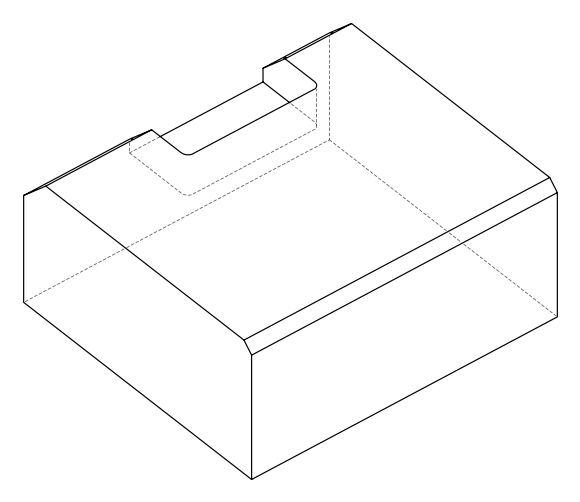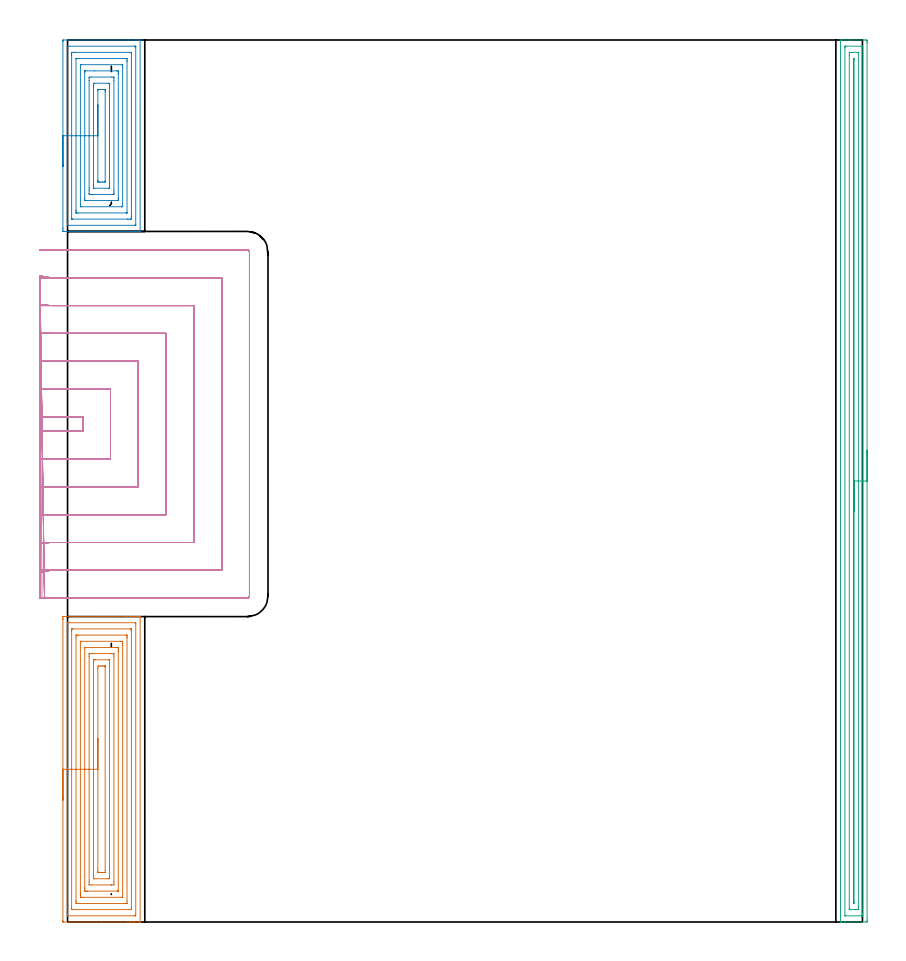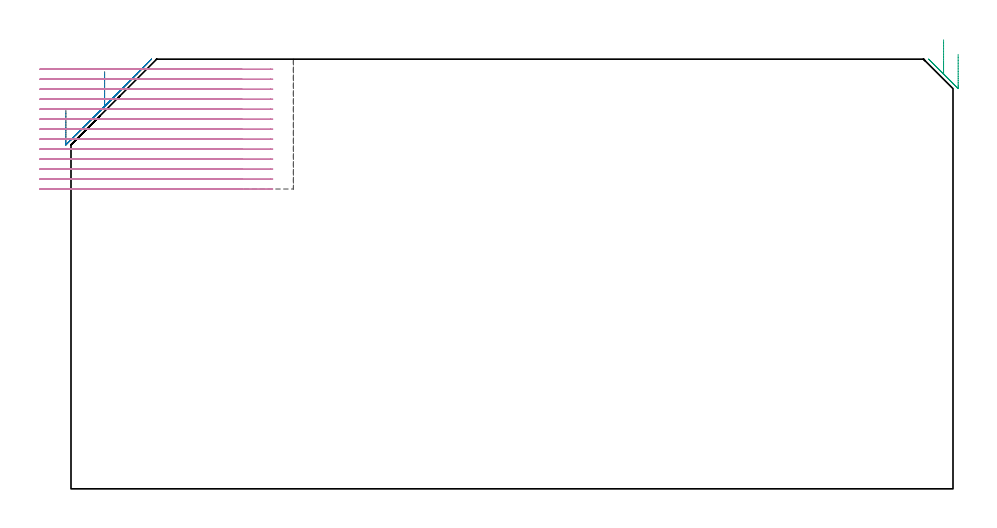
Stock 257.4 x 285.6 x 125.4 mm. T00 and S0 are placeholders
(PLAN: 4 operations, 1 tool changes, 66.8 min)
(1 AREA_MILL | FG_CHAMFER_SURFACE | UGT0205_001 | 7.55 min | 33499 mm3)
(2 AREA_MILL_1 | FG_CHAMFER_SURFACE_1 | UGT0205_001 | 4.9 min | 21965 mm3)
(3 AREA_MILL_2 | FG_CHAMFER_SURFACE_2 | UGT0205_001 | 9.29 min | 10566 mm3)
(4 MILL_SLOT | SLOT_PARTIAL_RECTANGULAR | NXT0201_011 | Follow Part, ap 3, ae 75% | 45.07 min | 300837 mm3)
(TOOL UGT0205_001 | Chamfer Mill 20 x 3 x 45 deg. | D20 FL50 Z2)
(TOOL NXT0201_011 | ENDMILL 12mm [2P460-1200-NA 1630] | D12 FL38 Z6)
(OP 1 AREA_MILL)
G17 G21 G94 G90
T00 M6
G54
G17 G0 G90 X-1.5 Y39.45 S1061 M3
G43 Z135.4 H0
Z110.4
G94 G1 Y39.488 Z109.528 F250.
Y39.602 Z108.663
Y39.791 Z107.812
Y40.053 Z106.98
Y40.387 Z106.174
Y40.79 Z105.4
Y41.259 Z104.664
Y41.79 Z103.972
Y42.379 Z103.329
Y43.022 Z102.74
Y43.714 Z102.208
Y44.45 Z101.74
Y45.224 Z101.337
Y46.03 Z101.003
Y46.862 Z100.741
Y47.714 Z100.552
Y48.578 Z100.438
Y49.45 Z100.4
Y97.983
X-1.499 Y98.343 Z100.401
X-1.493 Y98.865 Z100.403
X-1.491 Y98.893 Z100.405
X-0.973 Y98.9 Z100.924
X18.87 Z120.765
X19.425 Z121.319
X20.088 Z121.986
X20.312 Z122.209
X20.975 Z122.872
X21.199 Z123.095
X21.646 Z123.545
X22.525 Z124.424
X22.973 Z124.871
X23.235 Z125.133
X23.48 Y98.893 Z125.372
X23.497 Y98.89 Z125.389
X23.5 Y98.788 Z125.4
Y0.112
X23.497 Y0.01 Z125.389
X23.48 Y0.007 Z125.372
X23.234 Y0. Z125.132
X21.647 Z123.546
X21.199 Z123.095
X20.975 Z122.872
X20.312 Z122.209
X20.088 Z121.986
X19.425 Z121.319
X10.946 Z112.843
X-1.188 Z100.708
X-1.306 Y0.002 Z100.591
X-1.491 Y0.01 Z100.405
X-1.499 Y0.195 Z100.399
X-1.5 Y0.557 Z100.4
Y49.45
X-0.086 Z101.814
Y96.565
X-0.083 Y96.787 Z101.817
X-0.079 Y96.889 Z101.821
X0.133 Y96.896 Z102.033
X0.467 Y96.9 Z102.367
X21.958 Y96.899 Z123.858
X22.019 Y96.896 Z123.919
X22.079 Y96.889 Z123.979
X22.083 Y96.787 Z123.983
X22.086 Y96.565 Z123.986
Y2.335
X22.083 Y2.113 Z123.983
X22.079 Y2.011 Z123.979
X21.867 Y2.005 Z123.767
X21.533 Y2. Z123.433
X0.042 Y2.001 Z101.942
X-0.02 Y2.004 Z101.88
X-0.079 Y2.011 Z101.821
X-0.083 Y2.113 Z101.817
X-0.086 Y2.335 Z101.814
Y49.45
X1.328 Z103.228
X1.329 Y94.259 Z103.229
X1.331 Y94.787 Z103.231
X1.333 Y94.876 Z103.233
X1.334 Y94.89 Z103.234
X1.389 Y94.895 Z103.289
X1.463 Y94.898 Z103.363
X1.576 Y94.9 Z103.476
X20.312 Y94.899 Z122.212
X20.424 Y94.897 Z122.324
X20.647 Y94.89 Z122.547
X20.666 Y94.881 Z122.566
X20.668 Y94.869 Z122.568
X20.67 Y94.839 Z122.57
X20.671 Y94.787 Z122.571
X20.672 Y94.427 Z122.572
X20.671 Y4.641 Z122.571
X20.669 Y4.113 Z122.569
X20.667 Y4.024 Z122.567
X20.665 Y4.01 Z122.565
X20.611 Y4.005 Z122.511
X20.537 Y4.002 Z122.437
X20.424 Y4. Z122.324
X1.688 Y4.001 Z103.588
X1.576 Y4.003 Z103.476
X1.352 Y4.01 Z103.252
X1.334 Y4.019 Z103.234
X1.332 Y4.031 Z103.232
X1.329 Y4.061 Z103.229
Y4.113
X1.328 Y4.473 Z103.228
Y49.45
X2.743 Z104.643
Y92.121
X2.747 Y92.837 Z104.647
X2.749 Y92.881 Z104.649
X2.782 Y92.89 Z104.682
X2.878 Y92.895 Z104.778
X3.073 Y92.898 Z104.973
X3.462 Y92.9 Z105.362
X18.974 Y92.899 Z120.874
X19.137 Y92.897 Z121.037
X19.218 Y92.892 Z121.118
X19.251 Y92.888 Z121.151
X19.252 Y92.861 Z121.152
X19.257 Y92.289 Z121.157
Y92.121
Y6.779
X19.253 Y6.063 Z121.153
X19.251 Y6.019 Z121.151
X19.218 Y6.01 Z121.118
X19.121 Y6.005 Z121.021
X18.927 Y6.002 Z120.827
X18.538 Y6. Z120.438
X3.026 Y6.001 Z104.926
X2.863 Y6.003 Z104.763
X2.782 Y6.008 Z104.682
X2.749 Y6.012 Z104.649
X2.748 Y6.039 Z104.648
X2.743 Y6.611 Z104.643
Y6.779
Y49.45
X4.157 Z106.057
Y90.534
X4.159 Y90.727 Z106.059
X4.162 Y90.854 Z106.062
X4.164 Y90.891 Z106.064
X4.176 Y90.894 Z106.076
X4.209 Y90.897 Z106.109
X4.348 Y90.899 Z106.248
X17.096 Z118.996
X17.652 Y90.893 Z119.552
X17.83 Y90.89 Z119.73
X17.839 Y90.535 Z119.739
X17.842 Y90.343 Z119.742
X17.843 Y90.151 Z119.743
Y89.454
Y8.366
X17.841 Y8.173 Z119.741
X17.838 Y8.046 Z119.738
X17.836 Y8.009 Z119.736
X17.824 Y8.006 Z119.724
X17.79 Y8.003 Z119.69
X17.652 Y8.001 Z119.552
X4.904 Z106.804
X4.348 Y8.007 Z106.248
X4.17 Y8.01 Z106.07
X4.161 Y8.365 Z106.061
X4.158 Y8.557 Z106.058
X4.157 Y8.749 Z106.057
Y9.446
Y49.45
X5.571 Z107.471
X5.572 Y88.565 Z107.472
X5.573 Y88.841 Z107.473
X5.575 Y88.874 Z107.475
X5.577 Y88.885 Z107.477
X5.588 Y88.89 Z107.488
X5.676 Y88.896 Z107.576
X5.788 Y88.899 Z107.688
X15.544 Y88.9 Z117.444
X15.878 Y88.897 Z117.778
X16.212 Y88.892 Z118.112
X16.422 Y88.886 Z118.322
X16.425 Y88.749 Z118.325
X16.427 Y88.565 Z118.327
X16.429 Y88.012 Z118.329
Y87.676
X16.428 Y10.335 Z118.328
X16.427 Y10.059 Z118.327
X16.425 Y10.026 Z118.325
X16.423 Y10.015 Z118.323
X16.412 Y10.01 Z118.312
X16.324 Y10.004 Z118.224
X16.212 Y10.001 Z118.112
X6.456 Y10. Z108.356
X6.122 Y10.003 Z108.022
X5.788 Y10.008 Z107.688
X5.578 Y10.014 Z107.478
X5.575 Y10.151 Z107.475
X5.573 Y10.335 Z107.473
X5.571 Y10.888 Z107.471
Y11.224
Y49.45
X6.985 Z108.885
Y85.898
X6.989 Y86.787 Z108.889
X6.991 Y86.805 Z108.891
X7.009 Y86.89 Z108.909
X7.784 Y86.899 Z109.684
X7.896 Y86.9 Z109.796
X14.104 Z116.004
X14.882 Y86.896 Z116.782
X14.991 Y86.89 Z116.891
X15.01 Y86.787 Z116.91
X15.012 Y86.766 Z116.912
X15.015 Y85.898 Z116.915
Y13.002
X15.011 Y12.113 Z116.911
X15.009 Y12.095 Z116.909
X14.991 Y12.01 Z116.891
X14.216 Y12.001 Z116.116
X14.104 Y12. Z116.004
X7.896 Z109.796
X7.118 Y12.004 Z109.018
X7.009 Y12.01 Z108.909
X6.99 Y12.113 Z108.89
X6.988 Y12.134 Z108.888
X6.985 Y13.026 Z108.885
Y49.45
X8.399 Z110.299
X8.4 Y84.12 Z110.3
X8.402 Y84.502 Z110.302
X8.407 Y84.878 Z110.307
X8.783 Y84.896 Z110.683
X8.892 Y84.899 Z110.792
X13.326 Y84.9 Z115.226
X13.573 Y84.891 Z115.473
X13.594 Y84.887 Z115.494
X13.598 Y84.871 Z115.498
X13.6 Y84.843 Z115.5
Y14.78
X13.598 Y14.398 Z115.498
X13.593 Y14.021 Z115.493
X13.217 Y14.004 Z115.117
X13.108 Y14.001 Z115.008
X8.674 Z110.574
X8.427 Y14.009 Z110.327
X8.406 Y14.013 Z110.306
X8.402 Y14.029 Z110.302
X8.4 Y14.057 Z110.3
X8.399 Y49.45 Z110.299
X9.814 Z111.714
Y82.197
X9.821 Y82.89 Z111.721
X10.004 Y82.896 Z111.904
X10.557 Y82.899 Z112.457
X10.887 Y82.9 Z112.787
X11.443 Z113.343
X11.774 Z113.674
X12.115 Y82.897 Z114.015
X12.149 Y82.894 Z114.049
X12.171 Y82.891 Z114.071
X12.179 Y82.876 Z114.079
X12.182 Y82.748 Z114.082
X12.185 Y82.487 Z114.085
X12.186 Y16.703 Z114.086
X12.179 Y16.01 Z114.079
X11.996 Y16.004 Z113.896
X11.443 Y16.001 Z113.343
X11.113 Y16. Z113.013
X10.557 Z112.457
X10.226 Z112.126
X9.885 Y16.003 Z111.785
X9.851 Y16.006 Z111.751
X9.829 Y16.009 Z111.729
X9.821 Y16.025 Z111.721
X9.818 Y16.152 Z111.718
X9.814 Y16.413 Z111.714
Y49.45
Y50.322 Z111.752
Y51.187 Z111.866
Y52.038 Z112.054
Y52.87 Z112.317
Y53.676 Z112.651
Y54.45 Z113.053
Y55.186 Z113.522
Y55.878 Z114.053
Y56.521 Z114.643
Y57.11 Z115.286
Y57.642 Z115.978
Y58.11 Z116.714
Y58.513 Z117.488
Y58.847 Z118.294
Y59.109 Z119.126
Y59.298 Z119.977
Y59.412 Z120.842
Y59.45 Z121.714
G0 Z135.4
M5
M2
(OP 2 AREA_MILL_1)
G17 G21 G94 G90
T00 M6
G54
G17 G0 G90 X-1.5 Y244.6 S1061 M3
G43 Z135.4 H0
Z110.4
G94 G1 Y244.638 Z109.528 F250.
Y244.752 Z108.663
Y244.941 Z107.812
Y245.203 Z106.98
Y245.537 Z106.174
Y245.94 Z105.4
Y246.409 Z104.664
Y246.94 Z103.972
Y247.529 Z103.329
Y248.172 Z102.74
Y248.864 Z102.208
Y249.6 Z101.74
Y250.374 Z101.337
Y251.18 Z101.003
Y252.012 Z100.741
Y252.864 Z100.552
Y253.728 Z100.438
Y254.6 Z100.4
Y284.98
X-1.496 Y285.346 Z100.402
X-1.492 Y285.59 Z100.406
X-1.244 Y285.6 Z100.654
X19.696 Z121.592
X22.086 Z123.981
X22.775 Z124.675
X23.091 Z124.99
X23.469 Y285.593 Z125.36
X23.497 Y285.59 Z125.388
X23.5 Y285.426 Z125.4
Y223.774
X23.497 Y223.61 Z125.388
X23.469 Y223.607 Z125.36
X23.09 Y223.6 Z124.99
X22.775 Z124.675
X22.086 Z123.981
X20.854 Z122.751
X20.312 Z122.207
X19.696 Z121.592
X-0.973 Y223.601 Z100.925
X-1.188 Y223.603 Z100.71
X-1.492 Y223.608 Z100.406
X-1.495 Y223.695 Z100.403
X-1.499 Y224.22 Z100.401
X-1.5 Y224.752 Z100.4
Y254.6
X-0.086 Z101.814
X-0.085 Y283.416 Z101.815
X-0.084 Y283.528 Z101.816
X-0.081 Y283.582 Z101.819
X-0.08 Y283.588 Z101.82
X-0.061 Y283.592 Z101.839
X-0.008 Y283.596 Z101.892
X0.397 Y283.6 Z102.297
X21.682 Z123.582
X21.943 Y283.597 Z123.843
X22.053 Y283.593 Z123.953
X22.072 Y283.591 Z123.972
X22.079 Y283.579 Z123.979
X22.081 Y283.527 Z123.981
X22.084 Y283.416 Z123.984
X22.086 Y283.193 Z123.986
X22.085 Y225.784 Z123.985
X22.084 Y225.672 Z123.984
X22.081 Y225.618 Z123.981
X22.08 Y225.612 Z123.98
X22.061 Y225.608 Z123.961
X22.008 Y225.604 Z123.908
X21.603 Y225.6 Z123.503
X0.318 Z102.218
X0.057 Y225.603 Z101.957
X-0.053 Y225.607 Z101.847
X-0.072 Y225.609 Z101.828
X-0.079 Y225.621 Z101.821
X-0.082 Y225.673 Z101.818
X-0.084 Y225.784 Z101.816
X-0.086 Y226.007 Z101.814
Y254.6
X1.328 Z103.228
X1.329 Y280.512 Z103.229
X1.33 Y280.873 Z103.23
X1.333 Y281.406 Z103.233
X1.335 Y281.577 Z103.235
X1.502 Y281.593 Z103.402
X1.688 Y281.596 Z103.588
X2.382 Y281.6 Z104.282
X2.575 Z104.475
X20.312 Y281.599 Z122.212
X20.505 Y281.595 Z122.405
X20.633 Y281.59 Z122.533
X20.666 Y281.586 Z122.566
X20.667 Y281.569 Z122.567
X20.669 Y281.526 Z122.569
X20.671 Y281.406 Z122.571
Y228.688
X20.67 Y228.327 Z122.57
X20.667 Y227.794 Z122.567
X20.665 Y227.623 Z122.565
X20.498 Y227.607 Z122.398
X20.312 Y227.604 Z122.212
X19.618 Y227.6 Z121.518
X19.425 Z121.325
X1.688 Y227.601 Z103.588
X1.495 Y227.605 Z103.395
X1.367 Y227.61 Z103.267
X1.334 Y227.614 Z103.234
X1.333 Y227.631 Z103.233
X1.331 Y227.674 Z103.231
X1.329 Y227.794 Z103.229
X1.328 Y254.6 Z103.228
X2.743 Z104.643
Y279.449
X2.744 Y279.553 Z104.644
X2.747 Y279.582 Z104.647
X2.749 Y279.59 Z104.649
X2.757 Y279.593 Z104.657
X2.81 Y279.597 Z104.71
X3.027 Y279.599 Z104.927
X18.538 Y279.6 Z120.438
X18.978 Y279.597 Z120.878
X19.189 Y279.593 Z121.089
X19.24 Y279.59 Z121.14
X19.251 Y279.583 Z121.151
X19.253 Y279.565 Z121.153
X19.255 Y279.498 Z121.155
X19.257 Y278.894 Z121.157
Y278.725
Y229.751
X19.256 Y229.647 Z121.156
X19.253 Y229.618 Z121.153
X19.251 Y229.61 Z121.151
X19.243 Y229.607 Z121.143
X19.19 Y229.603 Z121.09
X18.973 Y229.601 Z120.873
X3.462 Y229.6 Z105.362
X3.022 Y229.602 Z104.922
X2.811 Y229.607 Z104.711
X2.76 Y229.61 Z104.66
X2.749 Y229.617 Z104.649
X2.747 Y229.634 Z104.647
X2.745 Y229.702 Z104.645
X2.743 Y230.306 Z104.643
Y230.475
Y254.6
X4.157 Z106.057
X4.158 Y277.324 Z106.058
X4.16 Y277.453 Z106.06
X4.164 Y277.554 Z106.064
X4.169 Y277.591 Z106.069
X4.185 Y277.593 Z106.085
X4.348 Y277.598 Z106.248
X4.578 Y277.6 Z106.478
X17.652 Y277.599 Z119.552
X17.745 Y277.598 Z119.645
X17.803 Y277.594 Z119.703
X17.829 Y277.591 Z119.729
X17.836 Y277.516 Z119.736
X17.841 Y277.131 Z119.741
X17.843 Y276.938 Z119.743
X17.842 Y231.876 Z119.742
X17.84 Y231.747 Z119.74
X17.836 Y231.646 Z119.736
X17.83 Y231.609 Z119.73
X17.815 Y231.607 Z119.715
X17.652 Y231.602 Z119.552
X17.422 Y231.6 Z119.322
X4.348 Y231.601 Z106.248
X4.255 Y231.602 Z106.155
X4.197 Y231.606 Z106.097
X4.171 Y231.609 Z106.071
X4.164 Y231.684 Z106.064
X4.159 Y232.069 Z106.059
X4.157 Y232.262 Z106.057
Y254.6
X5.571 Z107.471
X5.572 Y275.151 Z107.472
X5.575 Y275.428 Z107.475
X5.578 Y275.566 Z107.478
X5.58 Y275.59 Z107.48
X5.613 Y275.594 Z107.513
X5.678 Y275.598 Z107.578
X8.781 Y275.6 Z110.681
X15.878 Y275.599 Z117.778
X16.323 Y275.596 Z118.223
X16.411 Y275.59 Z118.311
X16.422 Y275.496 Z118.322
X16.425 Y275.151 Z118.325
X16.428 Y274.596 Z118.328
X16.429 Y234.387 Z118.329
X16.428 Y234.049 Z118.328
X16.425 Y233.772 Z118.325
X16.422 Y233.634 Z118.322
X16.42 Y233.61 Z118.32
X16.387 Y233.606 Z118.287
X16.322 Y233.602 Z118.222
X13.219 Y233.6 Z115.119
X6.122 Y233.601 Z108.022
X5.677 Y233.604 Z107.577
X5.589 Y233.61 Z107.489
X5.578 Y233.704 Z107.478
X5.575 Y234.049 Z107.475
X5.572 Y234.604 Z107.472
X5.571 Y254.6 Z107.471
X6.985 Z108.885
Y272.47
X6.987 Y273.364 Z108.887
X6.988 Y273.386 Z108.888
X7.009 Y273.59 Z108.909
X7.663 Y273.599 Z109.563
X14.104 Y273.6 Z116.004
X14.76 Y273.597 Z116.66
X14.991 Y273.59 Z116.891
X15.012 Y273.364 Z116.912
X15.014 Y273.341 Z116.914
X15.015 Y272.47 Z116.915
Y236.73
X15.013 Y235.836 Z116.913
X15.012 Y235.814 Z116.912
X14.991 Y235.61 Z116.891
X14.337 Y235.601 Z116.237
X7.896 Y235.6 Z109.796
X7.24 Y235.603 Z109.14
X7.009 Y235.61 Z108.909
X6.988 Y235.836 Z108.888
X6.986 Y235.859 Z108.886
X6.985 Y236.754 Z108.885
Y237.623
Y254.6
X8.399 Z110.299
X8.4 Y270.683 Z110.3
X8.401 Y271.068 Z110.301
X8.407 Y271.577 Z110.307
X8.761 Y271.599 Z110.661
X8.783 Y271.6 Z110.683
X13.217 Y271.599 Z115.117
X13.593 Y271.577 Z115.493
X13.598 Y271.193 Z115.498
X13.6 Y270.683 Z115.5
Y270.297
Y238.517
X13.599 Y238.132 Z115.499
X13.593 Y237.623 Z115.493
X13.239 Y237.601 Z115.139
X13.217 Y237.6 Z115.117
X8.783 Y237.601 Z110.683
X8.407 Y237.623 Z110.307
X8.402 Y238.007 Z110.302
X8.4 Y238.517 Z110.3
X8.399 Y238.903 Z110.299
Y254.6
X9.814 Z111.714
Y269.271
X9.816 Y269.458 Z111.716
X9.818 Y269.55 Z111.718
X9.821 Y269.588 Z111.721
X9.864 Y269.594 Z111.764
X10.557 Y269.599 Z112.457
X10.745 Y269.6 Z112.645
X11.443 Z113.343
X11.633 Y269.599 Z113.533
X12.159 Y269.59 Z114.059
X12.18 Y269.584 Z114.08
X12.182 Y269.555 Z114.082
X12.184 Y269.482 Z114.084
X12.186 Y269.335 Z114.086
Y269.041
Y239.929
X12.184 Y239.742 Z114.084
X12.181 Y239.65 Z114.081
X12.179 Y239.612 Z114.079
X12.136 Y239.606 Z114.036
X11.443 Y239.601 Z113.343
X11.255 Y239.6 Z113.155
X10.557 Z112.457
X10.367 Y239.601 Z112.267
X9.841 Y239.61 Z111.741
X9.82 Y239.616 Z111.72
X9.818 Y239.645 Z111.718
X9.816 Y239.718 Z111.716
X9.814 Y239.865 Z111.714
Y240.159
Y254.6
Y255.472 Z111.752
Y256.336 Z111.866
Y257.188 Z112.054
Y258.02 Z112.317
Y258.826 Z112.651
Y259.6 Z113.053
Y260.336 Z113.522
Y261.028 Z114.053
Y261.671 Z114.643
Y262.26 Z115.286
Y262.792 Z115.978
Y263.26 Z116.714
Y263.663 Z117.488
Y263.997 Z118.294
Y264.259 Z119.126
Y264.448 Z119.977
Y264.562 Z120.842
Y264.6 Z121.714
G0 Z135.4
M5
M2
(OP 3 AREA_MILL_2)
G17 G21 G94 G90
T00 M6
G54
G17 G0 G90 X258.9 Y152.8 S1061 M3
G43 Z135.4 H0
Z126.8
G94 G1 Y152.762 Z125.928 F250.
Y152.648 Z125.064
Y152.459 Z124.212
Y152.197 Z123.38
Y151.863 Z122.574
Y151.46 Z121.8
Y150.992 Z121.064
Y150.46 Z120.372
Y149.871 Z119.729
Y149.228 Z119.14
Y148.536 Z118.609
Y147.8 Z118.14
Y147.026 Z117.737
Y146.22 Z117.403
Y145.388 Z117.141
Y144.536 Z116.952
Y143.672 Z116.838
Y142.8 Z116.8
Y0.629
X258.898 Y0.262 Z116.801
X258.893 Y0.01 Z116.805
X258.538 Y0. Z117.16
X253.287 Z122.407
X251.894 Z123.802
X251.537 Z124.158
X250.595 Z125.105
X250.447 Z125.245
X250.414 Y0.001 Z125.278
X250.303 Y0.01 Z125.388
X250.3 Y0.182 Z125.4
Y285.418
X250.302 Y285.59 Z125.388
X250.446 Y285.598 Z125.246
X250.595 Y285.6 Z125.104
X250.824 Z124.876
X251.537 Z124.158
X252.769 Z122.928
X253.287 Z122.407
X253.903 Z121.792
X258.279 Z117.419
X258.538 Y285.597 Z117.16
X258.893 Y285.59 Z116.805
X258.898 Y285.338 Z116.801
X258.9 Y284.971 Z116.8
Y284.601
Y142.8
X257.486 Z118.214
X257.485 Y2.599 Z118.215
Y2.418
X257.48 Y2.061 Z118.22
X257.479 Y2.02 Z118.221
X257.473 Y2.01 Z118.227
X257.441 Y2.007 Z118.259
X257.333 Y2.002 Z118.367
X257.196 Y2. Z118.504
X251.946 Z123.754
X251.772 Y2.003 Z123.928
X251.737 Y2.006 Z123.963
X251.725 Y2.009 Z123.975
X251.721 Y2.019 Z123.979
X251.718 Y2.06 Z123.982
X251.715 Y2.236 Z123.985
X251.714 Y283.001 Z123.986
X251.715 Y283.182 Z123.985
X251.719 Y283.539 Z123.981
X251.721 Y283.579 Z123.979
X251.728 Y283.59 Z123.972
X251.759 Y283.593 Z123.941
X251.867 Y283.598 Z123.833
X252.004 Y283.6 Z123.696
X257.254 Z118.446
X257.428 Y283.597 Z118.272
X257.463 Y283.594 Z118.237
X257.475 Y283.591 Z118.225
X257.479 Y283.581 Z118.221
X257.482 Y283.54 Z118.218
X257.485 Y283.364 Z118.215
X257.486 Y142.8 Z118.214
X256.072 Z119.628
X256.071 Y4.938 Z119.629
X256.068 Y4.206 Z119.632
X256.065 Y4.05 Z119.635
X256.058 Y4.01 Z119.642
X256.013 Y4.006 Z119.687
X255.913 Y4.003 Z119.787
X255.239 Y4. Z120.461
X253.489 Z122.211
X253.287 Y4.001 Z122.413
X253.22 Y4.002 Z122.48
X253.167 Y4.006 Z122.533
X253.137 Y4.01 Z122.563
X253.135 Y4.045 Z122.565
X253.13 Y4.206 Z122.57
X253.129 Y4.368 Z122.571
Y280.662
X253.132 Y281.394 Z122.568
X253.135 Y281.55 Z122.565
X253.142 Y281.59 Z122.558
X253.187 Y281.594 Z122.513
X253.287 Y281.597 Z122.413
X253.961 Y281.6 Z121.739
X255.711 Z119.989
X255.913 Z119.787
X255.98 Y281.598 Z119.72
X256.033 Y281.594 Z119.667
X256.063 Y281.59 Z119.637
X256.065 Y281.555 Z119.635
X256.07 Y281.394 Z119.63
X256.071 Y281.232 Z119.629
X256.072 Y142.8 Z119.628
X254.657 Z121.043
Y6.324
X254.654 Y6.207 Z121.046
X254.647 Y6.01 Z121.053
X254.6 Y6.008 Z121.1
X254.553 Y6.01 Z121.147
X254.546 Y6.207 Z121.154
X254.543 Y6.324 Z121.157
Y6.383
Y279.276
X254.546 Y279.393 Z121.154
X254.553 Y279.59 Z121.147
X254.6 Y279.592 Z121.1
X254.647 Y279.59 Z121.053
X254.654 Y279.393 Z121.046
X254.657 Y279.276 Z121.043
Y279.217
Y142.8
Y141.928 Z121.081
Y141.064 Z121.195
Y140.212 Z121.383
Y139.38 Z121.646
Y138.574 Z121.98
Y137.8 Z122.382
Y137.064 Z122.851
Y136.372 Z123.382
Y135.729 Z123.972
Y135.14 Z124.615
Y134.608 Z125.307
Y134.14 Z126.043
Y133.737 Z126.816
Y133.403 Z127.622
Y133.141 Z128.454
Y132.952 Z129.306
Y132.838 Z130.171
Y132.8 Z131.043
G0 Z135.4
M5
M2
(OP 4 MILL_SLOT)
G17 G21 G94 G90
T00 M6
G54
G17 G0 G90 X-8.999 Y158.793 S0 M3
G43 Z135.4 H1
Z122.485
G94 G1 X-6. Y158.878 F250.
G2 X-4.472 Y158.9 R54. F500.
G1 X4.9
Y163.6
X-4.473
G2 X-6. Y163.622 R54.
G1 X-8.999 Y163.706 F250.
X-8.998 Y149.772
X-6. Y149.874
G2 X-4.472 Y149.9 R45. F500.
G1 X13.9
Y172.6
X-4.473
G2 X-6. Y172.626 R45.
G1 X-8.998 Y172.728 F250.
X-8.997 Y140.74
X-6. Y140.868
G2 X-4.472 Y140.9 R36. F500.
G1 X22.9
Y181.6
X-4.473
G2 X-6. Y181.632 R36.
G1 X-8.997 Y181.76 F250.
X-8.995 Y131.687
X-6. Y131.857
G2 X-4.472 Y131.9 R27. F500.
G1 X31.9
Y190.6
X-4.473
G2 X-6. Y190.643 R27.
G1 X-8.995 Y190.813 F250.
X-8.989 Y122.58
X-6. Y122.835
G2 X-4.472 Y122.9 R18. F500.
G1 X40.9
Y199.6
X-4.473
G2 X-6. Y199.665 R18.
G1 X-8.989 Y199.919 F250.
X-8.956 Y113.26
X-6. Y113.769
G2 X-4.472 Y113.9 R9. F500.
G1 X49.9
Y208.6
X-4.473
G2 X-6. Y208.731 R9.
G1 X-8.956 Y209.24 F250.
X-7.472 Y104.9
X-4.472
X58.2 F500.
G3 X58.9 Y105.6 R0.7
G1 Y216.9
G3 X58.2 Y217.6 R0.7
G1 X-4.473
X-7.473 F250.
G0 X-8.999 Y158.793 Z119.569
G1 X-6. Y158.878
G2 X-4.472 Y158.9 R54. F500.
G1 X4.9
Y163.6
X-4.473
G2 X-6. Y163.622 R54.
G1 X-8.999 Y163.706 F250.
X-8.998 Y149.772
X-6. Y149.874
G2 X-4.472 Y149.9 R45. F500.
G1 X13.9
Y172.6
X-4.473
G2 X-6. Y172.626 R45.
G1 X-8.998 Y172.728 F250.
X-8.997 Y140.74
X-6. Y140.868
G2 X-4.472 Y140.9 R36. F500.
G1 X22.9
Y181.6
X-4.473
G2 X-6. Y181.632 R36.
G1 X-8.997 Y181.76 F250.
X-8.995 Y131.687
X-6. Y131.857
G2 X-4.472 Y131.9 R27. F500.
G1 X31.9
Y190.6
X-4.473
G2 X-6. Y190.643 R27.
G1 X-8.995 Y190.813 F250.
X-8.989 Y122.58
X-6. Y122.835
G2 X-4.472 Y122.9 R18. F500.
G1 X40.9
Y199.6
X-4.473
G2 X-6. Y199.665 R18.
G1 X-8.989 Y199.919 F250.
X-8.956 Y113.26
X-6. Y113.769
G2 X-4.472 Y113.9 R9. F500.
G1 X49.9
Y208.6
X-4.473
G2 X-6. Y208.731 R9.
G1 X-8.956 Y209.24 F250.
X-7.472 Y104.9
X-4.472
X58.2 F500.
G3 X58.9 Y105.6 R0.7
G1 Y216.9
G3 X58.2 Y217.6 R0.7
G1 X-4.473
X-7.473 F250.
G0 X-8.999 Y158.793 Z116.654
G1 X-6. Y158.878
G2 X-4.472 Y158.9 R54. F500.
G1 X4.9
Y163.6
X-4.473
G2 X-6. Y163.622 R54.
G1 X-8.999 Y163.706 F250.
X-8.998 Y149.772
X-6. Y149.874
G2 X-4.472 Y149.9 R45. F500.
G1 X13.9
Y172.6
X-4.473
G2 X-6. Y172.626 R45.
G1 X-8.998 Y172.728 F250.
X-8.997 Y140.74
X-6. Y140.868
G2 X-4.472 Y140.9 R36. F500.
G1 X22.9
Y181.6
X-4.473
G2 X-6. Y181.632 R36.
G1 X-8.997 Y181.76 F250.
X-8.995 Y131.687
X-6. Y131.857
G2 X-4.472 Y131.9 R27. F500.
G1 X31.9
Y190.6
X-4.473
G2 X-6. Y190.643 R27.
G1 X-8.995 Y190.813 F250.
X-8.989 Y122.58
X-6. Y122.835
G2 X-4.472 Y122.9 R18. F500.
G1 X40.9
Y199.6
X-4.473
G2 X-6. Y199.665 R18.
G1 X-8.989 Y199.919 F250.
X-8.956 Y113.26
X-6. Y113.769
G2 X-4.472 Y113.9 R9. F500.
G1 X49.9
Y208.6
X-4.473
G2 X-6. Y208.731 R9.
G1 X-8.956 Y209.24 F250.
X-7.472 Y104.9
X-4.472
X58.2 F500.
G3 X58.9 Y105.6 R0.7
G1 Y216.9
G3 X58.2 Y217.6 R0.7
G1 X-4.473
X-7.473 F250.
G0 X-8.999 Y158.793 Z113.738
G1 X-6. Y158.878
G2 X-4.472 Y158.9 R54. F500.
G1 X4.9
Y163.6
X-4.473
G2 X-6. Y163.622 R54.
G1 X-8.999 Y163.706 F250.
X-8.998 Y149.772
X-6. Y149.874
G2 X-4.472 Y149.9 R45. F500.
G1 X13.9
Y172.6
X-4.473
G2 X-6. Y172.626 R45.
G1 X-8.998 Y172.728 F250.
X-8.997 Y140.74
X-6. Y140.868
G2 X-4.472 Y140.9 R36. F500.
G1 X22.9
Y181.6
X-4.473
G2 X-6. Y181.632 R36.
G1 X-8.997 Y181.76 F250.
X-8.995 Y131.687
X-6. Y131.857
G2 X-4.472 Y131.9 R27. F500.
G1 X31.9
Y190.6
X-4.473
G2 X-6. Y190.643 R27.
G1 X-8.995 Y190.813 F250.
X-8.989 Y122.58
X-6. Y122.835
G2 X-4.472 Y122.9 R18. F500.
G1 X40.9
Y199.6
X-4.473
G2 X-6. Y199.665 R18.
G1 X-8.989 Y199.919 F250.
X-8.956 Y113.26
X-6. Y113.769
G2 X-4.472 Y113.9 R9. F500.
G1 X49.9
Y208.6
X-4.473
G2 X-6. Y208.731 R9.
G1 X-8.956 Y209.24 F250.
X-7.472 Y104.9
X-4.472
X58.2 F500.
G3 X58.9 Y105.6 R0.7
G1 Y216.9
G3 X58.2 Y217.6 R0.7
G1 X-4.473
X-7.473 F250.
G0 X-8.999 Y158.793 Z110.823
G1 X-6. Y158.878
G2 X-4.472 Y158.9 R54. F500.
G1 X4.9
Y163.6
X-4.473
G2 X-6. Y163.622 R54.
G1 X-8.999 Y163.706 F250.
X-8.998 Y149.772
X-6. Y149.874
G2 X-4.472 Y149.9 R45. F500.
G1 X13.9
Y172.6
X-4.473
G2 X-6. Y172.626 R45.
G1 X-8.998 Y172.728 F250.
X-8.997 Y140.74
X-6. Y140.868
G2 X-4.472 Y140.9 R36. F500.
G1 X22.9
Y181.6
X-4.473
G2 X-6. Y181.632 R36.
G1 X-8.997 Y181.76 F250.
X-8.995 Y131.687
X-6. Y131.857
G2 X-4.472 Y131.9 R27. F500.
G1 X31.9
Y190.6
X-4.473
G2 X-6. Y190.643 R27.
G1 X-8.995 Y190.813 F250.
X-8.989 Y122.58
X-6. Y122.835
G2 X-4.472 Y122.9 R18. F500.
G1 X40.9
Y199.6
X-4.473
G2 X-6. Y199.665 R18.
G1 X-8.989 Y199.919 F250.
X-8.956 Y113.26
X-6. Y113.769
G2 X-4.472 Y113.9 R9. F500.
G1 X49.9
Y208.6
X-4.473
G2 X-6. Y208.731 R9.
G1 X-8.956 Y209.24 F250.
X-7.472 Y104.9
X-4.472
X58.2 F500.
G3 X58.9 Y105.6 R0.7
G1 Y216.9
G3 X58.2 Y217.6 R0.7
G1 X-4.473
X-7.473 F250.
G0 X-9. Y158.854 Z107.908
G1 X-6. Y158.895
G2 X-5.261 Y158.9 R54. F500.
G1 X4.9
Y163.6
X-5.262
G2 X-6. Y163.605 R54.
G1 X-9. Y163.646 F250.
Y149.845
X-6. Y149.894
G2 X-5.261 Y149.9 R45. F500.
G1 X13.9
Y172.6
X-5.262
G2 X-6. Y172.606 R45.
G1 X-9. Y172.655 F250.
X-8.999 Y140.831
X-6. Y140.892
G2 X-5.261 Y140.9 R36. F500.
G1 X22.9
Y181.6
X-5.262
G2 X-6. Y181.608 R36.
G1 X-8.999 Y181.669 F250.
Y131.808
X-6. Y131.89
G2 X-5.261 Y131.9 R27. F500.
G1 X31.9
Y190.6
X-5.262
G2 X-6. Y190.61 R27.
G1 X-8.999 Y190.692 F250.
X-8.997 Y122.762
X-6. Y122.885
G2 X-5.261 Y122.9 R18. F500.
G1 X40.9
Y199.6
X-5.262
G2 X-6. Y199.615 R18.
G1 X-8.997 Y199.738 F250.
X-8.99 Y113.623
X-6. Y113.87
G2 X-5.261 Y113.9 R9. F500.
G1 X49.9
Y208.6
X-5.262
G2 X-6. Y208.63 R9.
G1 X-8.99 Y208.876 F250.
X-8.261 Y104.9
X-5.261
X58.2 F500.
G3 X58.9 Y105.6 R0.7
G1 Y216.9
G3 X58.2 Y217.6 R0.7
G1 X-5.262
X-8.262 F250.
G0 X-9. Y158.9 Z104.992
G1 X-6.
X4.9 F500.
Y163.6
X-6.
X-9. F250.
Y149.9
X-6.
X13.9 F500.
Y172.6
X-6.
X-9. F250.
Y140.9
X-6.
X22.9 F500.
Y181.6
X-6.
X-9. F250.
Y131.9
X-6.
X31.9 F500.
Y190.6
X-6.
X-9. F250.
Y122.9
X-6.
X40.9 F500.
Y199.6
X-6.
X-9. F250.
Y113.9
X-6.
X49.9 F500.
Y208.6
X-6.
X-9. F250.
Y104.9
X-6.
X58.2 F500.
G3 X58.9 Y105.6 R0.7
G1 Y216.9
G3 X58.2 Y217.6 R0.7
G1 X-6.
X-9. F250.
G0 Y158.9 Z102.077
G1 X-6.
X4.9 F500.
Y163.6
X-6.
X-9. F250.
Y149.9
X-6.
X13.9 F500.
Y172.6
X-6.
X-9. F250.
Y140.9
X-6.
X22.9 F500.
Y181.6
X-6.
X-9. F250.
Y131.9
X-6.
X31.9 F500.
Y190.6
X-6.
X-9. F250.
Y122.9
X-6.
X40.9 F500.
Y199.6
X-6.
X-9. F250.
Y113.9
X-6.
X49.9 F500.
Y208.6
X-6.
X-9. F250.
Y104.9
X-6.
X58.2 F500.
G3 X58.9 Y105.6 R0.7
G1 Y216.9
G3 X58.2 Y217.6 R0.7
G1 X-6.
X-9. F250.
G0 Y158.9 Z99.162
G1 X-6.
X4.9 F500.
Y163.6
X-6.
X-9. F250.
Y149.9
X-6.
X13.9 F500.
Y172.6
X-6.
X-9. F250.
Y140.9
X-6.
X22.9 F500.
Y181.6
X-6.
X-9. F250.
Y131.9
X-6.
X31.9 F500.
Y190.6
X-6.
X-9. F250.
Y122.9
X-6.
X40.9 F500.
Y199.6
X-6.
X-9. F250.
Y113.9
X-6.
X49.9 F500.
Y208.6
X-6.
X-9. F250.
Y104.9
X-6.
X58.2 F500.
G3 X58.9 Y105.6 R0.7
G1 Y216.9
G3 X58.2 Y217.6 R0.7
G1 X-6.
X-9. F250.
G0 Y158.9 Z96.246
G1 X-6.
X4.9 F500.
Y163.6
X-6.
X-9. F250.
Y149.9
X-6.
X13.9 F500.
Y172.6
X-6.
X-9. F250.
Y140.9
X-6.
X22.9 F500.
Y181.6
X-6.
X-9. F250.
Y131.9
X-6.
X31.9 F500.
Y190.6
X-6.
X-9. F250.
Y122.9
X-6.
X40.9 F500.
Y199.6
X-6.
X-9. F250.
Y113.9
X-6.
X49.9 F500.
Y208.6
X-6.
X-9. F250.
Y104.9
X-6.
X58.2 F500.
G3 X58.9 Y105.6 R0.7
G1 Y216.9
G3 X58.2 Y217.6 R0.7
G1 X-6.
X-9. F250.
G0 Y158.9 Z93.331
G1 X-6.
X4.9 F500.
Y163.6
X-6.
X-9. F250.
Y149.9
X-6.
X13.9 F500.
Y172.6
X-6.
X-9. F250.
Y140.9
X-6.
X22.9 F500.
Y181.6
X-6.
X-9. F250.
Y131.9
X-6.
X31.9 F500.
Y190.6
X-6.
X-9. F250.
Y122.9
X-6.
X40.9 F500.
Y199.6
X-6.
X-9. F250.
Y113.9
X-6.
X49.9 F500.
Y208.6
X-6.
X-9. F250.
Y104.9
X-6.
X58.2 F500.
G3 X58.9 Y105.6 R0.7
G1 Y216.9
G3 X58.2 Y217.6 R0.7
G1 X-6.
X-9. F250.
G0 Y158.9 Z90.415
G1 X-6.
X4.9 F500.
Y163.6
X-6.
X-9. F250.
Y149.9
X-6.
X13.9 F500.
Y172.6
X-6.
X-9. F250.
Y140.9
X-6.
X22.9 F500.
Y181.6
X-6.
X-9. F250.
Y131.9
X-6.
X31.9 F500.
Y190.6
X-6.
X-9. F250.
Y122.9
X-6.
X40.9 F500.
Y199.6
X-6.
X-9. F250.
Y113.9
X-6.
X49.9 F500.
Y208.6
X-6.
X-9. F250.
Y104.9
X-6.
X58.2 F500.
G3 X58.9 Y105.6 R0.7
G1 Y216.9
G3 X58.2 Y217.6 R0.7
G1 X-6.
X-9. F250.
G0 Y158.9 Z87.5
G1 X-6.
X4.9 F500.
Y163.6
X-6.
X-9. F250.
Y149.9
X-6.
X13.9 F500.
Y172.6
X-6.
X-9. F250.
Y140.9
X-6.
X22.9 F500.
Y181.6
X-6.
X-9. F250.
Y131.9
X-6.
X31.9 F500.
Y190.6
X-6.
X-9. F250.
Y122.9
X-6.
X40.9 F500.
Y199.6
X-6.
X-9. F250.
Y113.9
X-6.
X49.9 F500.
Y208.6
X-6.
X-9. F250.
Y104.9
X-6.
X58.2 F500.
G3 X58.9 Y105.6 R0.7
G1 Y216.9
G3 X58.2 Y217.6 R0.7
G1 X-6.
X-9. F250.
G0 Z135.4
M5
M2
